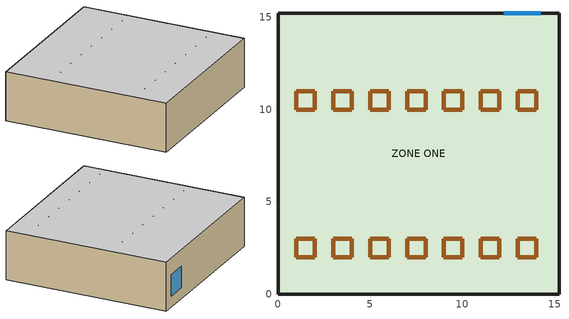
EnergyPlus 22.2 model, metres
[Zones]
ZONE ONE
 floor adiabatic (FLOOR): 15.24,0 0,0 0,15.24 15.24,15.24 z0
 wall outside (R13WALL): 0,0 15.24,0 15.24,15.24 0,15.24 0,0 z0:4.57
 window (TestWindow): 14.24,15.24 12.24,15.24 z1:3
 door inside (PanelConst): 1,2 2,2 2,3 1,3 z4.57; 3,2 4,2 4,3 3,3 z4.57; 5,2 6,2 6,3 5,3 z4.57; 7,2 8,2 8,3 7,3 z4.57; 9,2 10,2 10,3 9,3 z4.57; 11,2 12,2 12,3 11,3 z4.57; 13,2 14,2 14,3 13,3 z4.57; 1,10 2,10 2,11 1,11 z4.57; 3,10 4,10 4,11 3,11 z4.57; 5,10 6,10 6,11 5,11 z4.57; 7,10 8,10 8,11 7,11 z4.57; 9,10 10,10 10,11 9,11 z4.57; 11,10 12,10 12,11 11,11 z4.57; 13,10 14,10 14,11 13,11 z4.57
 ceiling othersidecoefficients (ROOF31): 0,15.24 0,0 15.24,0 15.24,15.24 z4.57
[Building]
Simple One Zone (Wireframe DXF): Loads convergence tolerance value=0.04; Maximum number of warmup days=30; Minimum number of warmup days=6; North axis=0; Solar distribution=MinimalShadowing; Temperature convergence tolerance value=0.004; Terrain=Suburbs
[Site:Location]
Denver Stapleton Intl Arpt CO USA WMO=724690: Elevation=1611; Latitude=39.77; Longitude=-104.87; Time zone=-7
[SizingPeriod:DesignDay] Barometric pressure=83411; Day of month=21; Daylight saving time indicator=No; Humidity condition type=WetBulb; Rain indicator=No; Snow indicator=No; Solar model indicator=ASHRAEClearSky
Name | Daily dry bulb temperature range | Day type | Maximum dry bulb temperature | Month | Sky clearness | Wetbulb or dewpoint at maximum dry bulb | Wind direction | Wind speed
Denver Stapleton Intl Arpt Ann Clg 1% Condns DB=>MWB | 15.2 | SummerDesignDay | 32.6 | 7 | 1 | 15.6 | 120 | 4
Denver Stapleton Intl Arpt Ann Htg 99% Condns DB | 0 | WinterDesignDay | -16 | 12 | 0 | -16 | 180 | 2.3
[Construction]
FLOOR: C5 - 4 IN HW CONCRETE
PanelConst: Std Steel_Brown_Regular
R13WALL: R13LAYER, Sheathing intermediate density - 12.7mm
ROOF31: R31LAYER, R13LAYER, Sheathing intermediate density - 12.7mm
TestWindow: Window1
[Material]
Name | Conductivity | Density | Roughness | Solar absorptance | Specific heat | Thermal absorptance | Thickness | Visible absorptance
C5 - 4 IN HW CONCRETE | 1.729577 | 2242.585 | MediumRough | 0.65 | 836.8 | 0.9 | 0.101498 | 0.65
Sheathing intermediate density - 12.7mm | 0.057 | 350 | Smooth |  | 1300 |  | 0.0127
Std Steel_Brown_Regular | 44.9696 | 7689 | Smooth | 0.92 | 418 | 0.9 | 0.0015 | 0.92
[Material:NoMass] Roughness=Rough; Solar absorptance=0.75; Thermal absorptance=0.9; Visible absorptance=0.75
Name | Thermal resistance
R13LAYER | 2.290965
R31LAYER | 5.456
[WindowMaterial:SimpleGlazingSystem]
Window1: Solar heat gain coefficient=0.8; U factor=1.4; Visible transmittance=0.9
[Exterior:Lights]
ExtLights: Control option=AstronomicalClock; Design level=5250; End use subcategory=Grounds Lights; Schedule=AlwaysOn
[SurfaceProperty:OtherSideCoefficients]
Zn001:Roof001:OSC: Combined convective radiative film coefficient=0; Constant temperature=0; Constant temperature coefficient=0.95; Constant temperature schedule=ConstantTwentyTwo; Maximum other side temperature limit=25; Minimum other side temperature limit=5; Period of sinusoidal variation=24; Previous other side temperature coefficient=1; Sinusoidal variation of constant temperature coefficient=No; Zone air temperature coefficient=-0.95
[Zone]
ZONE ONE: Ceiling height=Autocalculate; Multiplier=1; Type=1; Volume=Autocalculate
[Schedule:Constant]
Name | Hourly value
AlwaysOn | 1
ConstantTwentyTwo | 22
